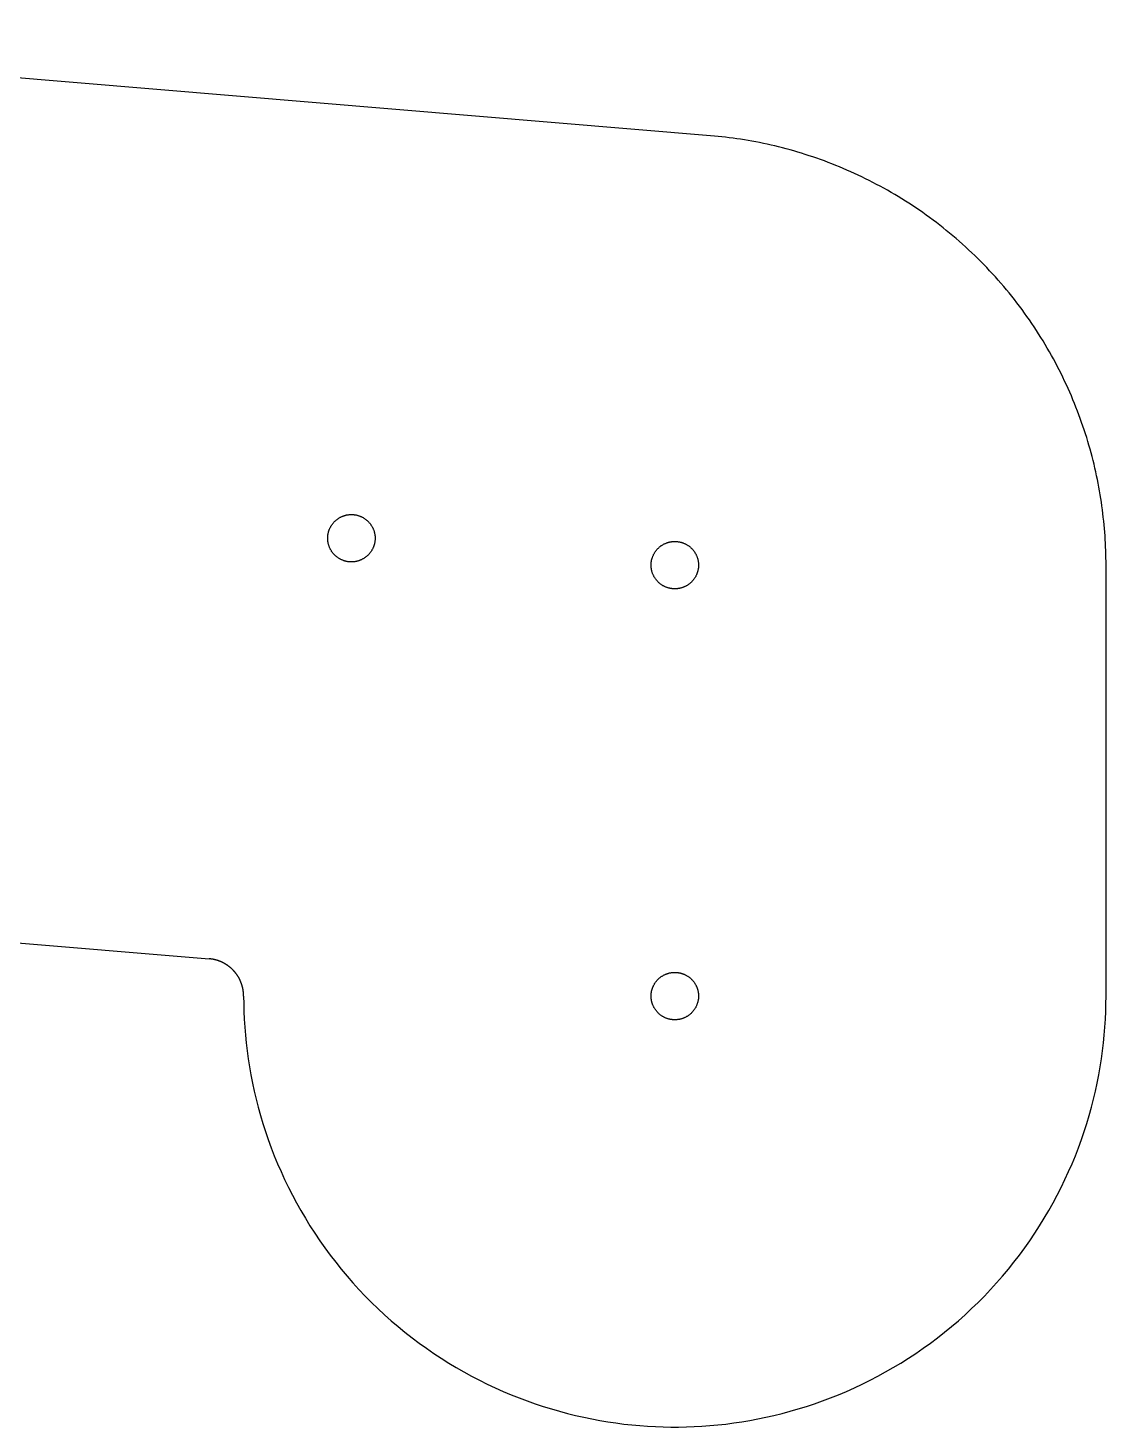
# Model space of a CAD drawing. Extents: x 50 to 1155, y -2400 to -33.
# Drawn here: x 850 to 1100, y -2400 to -2075.3 of the extents above; entities that cross this region are included whole.
import ezdxf

# ---------------------------------------------------------------- set-up
doc = ezdxf.new("R2010")
doc.units = 0
doc.layers.get('0').update_dxf_attribs({"color": 18, "linetype": 'CONTINUOUS'})

msp = doc.modelspace()

# ---------------------------------------------------------------- linework, layer by layer
at = {"color": 18}
for p, q in [((1008.3045, -2100.345), (708.305, -2075.345)), ((1100, -2300), (1100, -2200)), ((691.695, -2274.6546), (892.041, -2291.35))]:
    msp.add_line(p, q, dxfattribs=at)
for points in [[(1100, -2200, 0), (1100, -2199.16, 0), (1099.99, -2198.32, 0), (1099.97, -2197.47, 0), (1099.94, -2196.63, 0), (1099.91, -2195.78, 0), (1099.87, -2194.92, 0), (1099.82, -2194.07, 0), (1099.77, -2193.21, 0), (1099.71, -2192.35, 0), (1099.64, -2191.49, 0), (1099.56, -2190.62, 0), (1099.47, -2189.76, 0), (1099.38, -2188.89, 0), (1099.28, -2188.02, 0), (1099.17, -2187.15, 0), (1099.05, -2186.27, 0), (1098.93, -2185.4, 0), (1098.8, -2184.52, 0), (1098.65, -2183.65, 0), (1098.5, -2182.77, 0), (1098.35, -2181.89, 0), (1098.18, -2181.01, 0), (1098.01, -2180.12, 0), (1097.82, -2179.24, 0), (1097.63, -2178.36, 0), (1097.43, -2177.48, 0), (1097.22, -2176.59, 0), (1097, -2175.71, 0), (1096.78, -2174.82, 0), (1096.54, -2173.94, 0), (1096.3, -2173.05, 0), (1096.05, -2172.17, 0), (1095.79, -2171.28, 0), (1095.52, -2170.4, 0), (1095.24, -2169.52, 0), (1094.95, -2168.63, 0), (1094.66, -2167.75, 0), (1094.35, -2166.87, 0), (1094.04, -2165.99, 0), (1093.72, -2165.11, 0), (1093.38, -2164.23, 0), (1093.04, -2163.36, 0), (1092.7, -2162.48, 0), (1092.34, -2161.61, 0), (1091.97, -2160.74, 0), (1091.59, -2159.87, 0), (1091.21, -2159, 0), (1090.82, -2158.14, 0), (1090.41, -2157.27, 0), (1090, -2156.41, 0), (1089.58, -2155.55, 0), (1089.15, -2154.7, 0), (1088.71, -2153.85, 0), (1088.27, -2153, 0), (1087.81, -2152.15, 0), (1087.35, -2151.31, 0), (1086.87, -2150.47, 0), (1086.39, -2149.63, 0), (1085.9, -2148.8, 0), (1085.4, -2147.97, 0), (1084.89, -2147.15, 0), (1084.38, -2146.33, 0), (1083.85, -2145.51, 0), (1083.32, -2144.7, 0), (1082.78, -2143.89, 0), (1082.23, -2143.09, 0), (1081.67, -2142.29, 0), (1081.1, -2141.5, 0), (1080.53, -2140.71, 0), (1079.94, -2139.92, 0), (1079.35, -2139.15, 0), (1078.75, -2138.37, 0), (1078.15, -2137.6, 0), (1077.53, -2136.84, 0), (1076.91, -2136.09, 0), (1076.28, -2135.34, 0), (1075.64, -2134.59, 0), (1075, -2133.85, 0), (1074.34, -2133.12, 0), (1073.68, -2132.39, 0), (1073.02, -2131.67, 0), (1072.34, -2130.96, 0), (1071.66, -2130.25, 0), (1070.97, -2129.55, 0), (1070.28, -2128.86, 0), (1069.58, -2128.17, 0), (1068.87, -2127.49, 0), (1068.15, -2126.82, 0), (1067.43, -2126.16, 0), (1066.7, -2125.5, 0), (1065.97, -2124.85, 0), (1065.23, -2124.2, 0), (1064.48, -2123.57, 0), (1063.73, -2122.94, 0), (1062.97, -2122.32, 0), (1062.21, -2121.71, 0), (1061.44, -2121.1, 0), (1060.67, -2120.5, 0), (1059.89, -2119.92, 0), (1059.1, -2119.33, 0), (1058.31, -2118.76, 0), (1057.52, -2118.2, 0), (1056.72, -2117.64, 0), (1055.91, -2117.09, 0), (1055.11, -2116.55, 0), (1054.29, -2116.02, 0), (1053.48, -2115.5, 0), (1052.65, -2114.98, 0), (1051.83, -2114.48, 0), (1051, -2113.98, 0), (1050.17, -2113.49, 0), (1049.33, -2113.01, 0), (1048.49, -2112.54, 0), (1047.64, -2112.08, 0), (1046.8, -2111.63, 0), (1045.95, -2111.18, 0), (1045.1, -2110.74, 0), (1044.24, -2110.32, 0), (1043.38, -2109.9, 0), (1042.52, -2109.49, 0), (1041.66, -2109.09, 0), (1040.79, -2108.7, 0), (1039.92, -2108.31, 0), (1039.05, -2107.94, 0), (1038.18, -2107.58, 0), (1037.31, -2107.22, 0), (1036.43, -2106.87, 0), (1035.56, -2106.53, 0), (1034.68, -2106.2, 0), (1033.8, -2105.88, 0), (1032.92, -2105.57, 0), (1032.04, -2105.27, 0), (1031.15, -2104.98, 0), (1030.27, -2104.69, 0), (1029.39, -2104.42, 0), (1028.5, -2104.15, 0), (1027.62, -2103.89, 0), (1026.73, -2103.64, 0), (1025.85, -2103.4, 0), (1024.96, -2103.17, 0), (1024.08, -2102.94, 0), (1023.2, -2102.73, 0), (1022.31, -2102.52, 0), (1021.43, -2102.32, 0), (1020.54, -2102.13, 0), (1019.66, -2101.95, 0), (1018.78, -2101.78, 0), (1017.9, -2101.61, 0), (1017.02, -2101.46, 0), (1016.14, -2101.31, 0), (1015.27, -2101.17, 0), (1014.39, -2101.04, 0), (1013.52, -2100.92, 0), (1012.64, -2100.8, 0), (1011.77, -2100.69, 0), (1010.9, -2100.6, 0), (1010.03, -2100.5, 0), (1009.17, -2100.42, 0), (1008.3, -2100.35, 0)], [(925, -2188.25, 0), (925.109, -2188.25, 0), (925.219, -2188.25, 0), (925.329, -2188.26, 0), (925.44, -2188.27, 0), (925.552, -2188.28, 0), (925.664, -2188.29, 0), (925.777, -2188.31, 0), (925.891, -2188.32, 0), (926.004, -2188.34, 0), (926.118, -2188.36, 0), (926.233, -2188.39, 0), (926.347, -2188.42, 0), (926.462, -2188.45, 0), (926.576, -2188.48, 0), (926.69, -2188.52, 0), (926.804, -2188.55, 0), (926.918, -2188.6, 0), (927.032, -2188.64, 0), (927.145, -2188.69, 0), (927.257, -2188.73, 0), (927.369, -2188.79, 0), (927.48, -2188.84, 0), (927.59, -2188.9, 0), (927.699, -2188.96, 0), (927.807, -2189.02, 0), (927.914, -2189.09, 0), (928.02, -2189.15, 0), (928.124, -2189.22, 0), (928.227, -2189.3, 0), (928.328, -2189.37, 0), (928.428, -2189.45, 0), (928.526, -2189.53, 0), (928.623, -2189.61, 0), (928.717, -2189.7, 0), (928.81, -2189.78, 0), (928.9, -2189.87, 0), (928.989, -2189.96, 0), (929.075, -2190.06, 0), (929.159, -2190.15, 0), (929.241, -2190.25, 0), (929.321, -2190.35, 0), (929.398, -2190.45, 0), (929.472, -2190.55, 0), (929.545, -2190.65, 0), (929.614, -2190.76, 0), (929.681, -2190.86, 0), (929.746, -2190.97, 0), (929.808, -2191.08, 0), (929.867, -2191.19, 0), (929.923, -2191.3, 0), (929.977, -2191.41, 0), (930.028, -2191.52, 0), (930.077, -2191.63, 0), (930.122, -2191.75, 0), (930.165, -2191.86, 0), (930.205, -2191.97, 0), (930.243, -2192.09, 0), (930.278, -2192.2, 0), (930.31, -2192.32, 0), (930.34, -2192.43, 0), (930.367, -2192.55, 0), (930.391, -2192.66, 0), (930.413, -2192.77, 0), (930.432, -2192.89, 0), (930.449, -2193, 0), (930.463, -2193.11, 0), (930.475, -2193.23, 0), (930.485, -2193.34, 0), (930.492, -2193.45, 0), (930.497, -2193.56, 0), (930.499, -2193.67, 0), (930.5, -2193.78, 0), (930.498, -2193.89, 0), (930.494, -2194, 0), (930.488, -2194.11, 0), (930.48, -2194.22, 0), (930.469, -2194.33, 0), (930.456, -2194.44, 0), (930.441, -2194.56, 0), (930.423, -2194.67, 0), (930.402, -2194.78, 0), (930.379, -2194.9, 0), (930.353, -2195.01, 0), (930.325, -2195.13, 0), (930.294, -2195.24, 0), (930.261, -2195.35, 0), (930.225, -2195.47, 0), (930.186, -2195.58, 0), (930.144, -2195.7, 0), (930.1, -2195.81, 0), (930.053, -2195.92, 0), (930.003, -2196.03, 0), (929.95, -2196.15, 0), (929.895, -2196.26, 0), (929.837, -2196.37, 0), (929.777, -2196.48, 0), (929.714, -2196.58, 0), (929.648, -2196.69, 0), (929.58, -2196.8, 0), (929.509, -2196.9, 0), (929.435, -2197, 0), (929.359, -2197.1, 0), (929.281, -2197.2, 0), (929.2, -2197.3, 0), (929.117, -2197.4, 0), (929.032, -2197.49, 0), (928.945, -2197.58, 0), (928.855, -2197.67, 0), (928.764, -2197.76, 0), (928.67, -2197.85, 0), (928.575, -2197.93, 0), (928.477, -2198.01, 0), (928.378, -2198.09, 0), (928.278, -2198.17, 0), (928.176, -2198.24, 0), (928.072, -2198.31, 0), (927.967, -2198.38, 0), (927.86, -2198.45, 0), (927.753, -2198.51, 0), (927.644, -2198.57, 0), (927.535, -2198.63, 0), (927.424, -2198.69, 0), (927.313, -2198.74, 0), (927.201, -2198.79, 0), (927.088, -2198.84, 0), (926.975, -2198.88, 0), (926.861, -2198.93, 0), (926.747, -2198.97, 0), (926.633, -2199, 0), (926.519, -2199.04, 0), (926.404, -2199.07, 0), (926.29, -2199.1, 0), (926.176, -2199.12, 0), (926.061, -2199.15, 0), (925.947, -2199.17, 0), (925.834, -2199.19, 0), (925.721, -2199.2, 0), (925.608, -2199.22, 0), (925.496, -2199.23, 0), (925.384, -2199.24, 0), (925.274, -2199.24, 0), (925.164, -2199.25, 0), (925.054, -2199.25, 0), (924.946, -2199.25, 0), (924.836, -2199.25, 0), (924.726, -2199.24, 0), (924.616, -2199.24, 0), (924.504, -2199.23, 0), (924.392, -2199.22, 0), (924.279, -2199.2, 0), (924.166, -2199.19, 0), (924.053, -2199.17, 0), (923.939, -2199.15, 0), (923.824, -2199.12, 0), (923.71, -2199.1, 0), (923.596, -2199.07, 0), (923.481, -2199.04, 0), (923.367, -2199, 0), (923.253, -2198.97, 0), (923.139, -2198.93, 0), (923.025, -2198.88, 0), (922.912, -2198.84, 0), (922.799, -2198.79, 0), (922.687, -2198.74, 0), (922.576, -2198.69, 0), (922.465, -2198.63, 0), (922.356, -2198.57, 0), (922.247, -2198.51, 0), (922.14, -2198.45, 0), (922.033, -2198.38, 0), (921.928, -2198.31, 0), (921.824, -2198.24, 0), (921.722, -2198.17, 0), (921.622, -2198.09, 0), (921.523, -2198.01, 0), (921.425, -2197.93, 0), (921.33, -2197.85, 0), (921.236, -2197.76, 0), (921.145, -2197.67, 0), (921.055, -2197.58, 0), (920.968, -2197.49, 0), (920.883, -2197.4, 0), (920.8, -2197.3, 0), (920.719, -2197.2, 0), (920.641, -2197.1, 0), (920.565, -2197, 0), (920.491, -2196.9, 0), (920.42, -2196.8, 0), (920.352, -2196.69, 0), (920.286, -2196.58, 0), (920.223, -2196.48, 0), (920.163, -2196.37, 0), (920.105, -2196.26, 0), (920.05, -2196.15, 0), (919.997, -2196.03, 0), (919.947, -2195.92, 0), (919.9, -2195.81, 0), (919.856, -2195.7, 0), (919.814, -2195.58, 0), (919.775, -2195.47, 0), (919.739, -2195.35, 0), (919.706, -2195.24, 0), (919.675, -2195.13, 0), (919.647, -2195.01, 0), (919.621, -2194.9, 0), (919.598, -2194.78, 0), (919.577, -2194.67, 0), (919.559, -2194.56, 0), (919.544, -2194.44, 0), (919.531, -2194.33, 0), (919.52, -2194.22, 0), (919.512, -2194.11, 0), (919.506, -2194, 0), (919.502, -2193.89, 0), (919.5, -2193.78, 0), (919.501, -2193.67, 0), (919.503, -2193.56, 0), (919.508, -2193.45, 0), (919.515, -2193.34, 0), (919.525, -2193.23, 0), (919.537, -2193.11, 0), (919.551, -2193, 0), (919.568, -2192.89, 0), (919.587, -2192.77, 0), (919.609, -2192.66, 0), (919.633, -2192.55, 0), (919.66, -2192.43, 0), (919.69, -2192.32, 0), (919.722, -2192.2, 0), (919.757, -2192.09, 0), (919.795, -2191.97, 0), (919.835, -2191.86, 0), (919.878, -2191.75, 0), (919.923, -2191.63, 0), (919.972, -2191.52, 0), (920.023, -2191.41, 0), (920.077, -2191.3, 0), (920.133, -2191.19, 0), (920.192, -2191.08, 0), (920.254, -2190.97, 0), (920.319, -2190.86, 0), (920.386, -2190.76, 0), (920.455, -2190.65, 0), (920.528, -2190.55, 0), (920.602, -2190.45, 0), (920.679, -2190.35, 0), (920.759, -2190.25, 0), (920.841, -2190.15, 0), (920.925, -2190.06, 0), (921.011, -2189.96, 0), (921.1, -2189.87, 0), (921.19, -2189.78, 0), (921.283, -2189.7, 0), (921.377, -2189.61, 0), (921.474, -2189.53, 0), (921.572, -2189.45, 0), (921.672, -2189.37, 0), (921.773, -2189.3, 0), (921.876, -2189.22, 0), (921.98, -2189.15, 0), (922.086, -2189.09, 0), (922.193, -2189.02, 0), (922.301, -2188.96, 0), (922.41, -2188.9, 0), (922.52, -2188.84, 0), (922.631, -2188.79, 0), (922.743, -2188.73, 0), (922.855, -2188.69, 0), (922.968, -2188.64, 0), (923.082, -2188.6, 0), (923.196, -2188.55, 0), (923.31, -2188.52, 0), (923.424, -2188.48, 0), (923.538, -2188.45, 0), (923.653, -2188.42, 0), (923.767, -2188.39, 0), (923.882, -2188.36, 0), (923.996, -2188.34, 0), (924.109, -2188.32, 0), (924.223, -2188.31, 0), (924.336, -2188.29, 0), (924.448, -2188.28, 0), (924.56, -2188.27, 0), (924.671, -2188.26, 0), (924.781, -2188.25, 0), (924.891, -2188.25, 0), (925, -2188.25, 0)], [(1000, -2194.5, 0), (1000.11, -2194.5, 0), (1000.22, -2194.5, 0), (1000.33, -2194.51, 0), (1000.44, -2194.52, 0), (1000.55, -2194.53, 0), (1000.66, -2194.54, 0), (1000.78, -2194.56, 0), (1000.89, -2194.57, 0), (1001, -2194.59, 0), (1001.12, -2194.61, 0), (1001.23, -2194.64, 0), (1001.35, -2194.67, 0), (1001.46, -2194.7, 0), (1001.58, -2194.73, 0), (1001.69, -2194.77, 0), (1001.8, -2194.8, 0), (1001.92, -2194.85, 0), (1002.03, -2194.89, 0), (1002.14, -2194.94, 0), (1002.26, -2194.98, 0), (1002.37, -2195.04, 0), (1002.48, -2195.09, 0), (1002.59, -2195.15, 0), (1002.7, -2195.21, 0), (1002.81, -2195.27, 0), (1002.91, -2195.34, 0), (1003.02, -2195.4, 0), (1003.12, -2195.47, 0), (1003.23, -2195.55, 0), (1003.33, -2195.62, 0), (1003.43, -2195.7, 0), (1003.53, -2195.78, 0), (1003.62, -2195.86, 0), (1003.72, -2195.95, 0), (1003.81, -2196.03, 0), (1003.9, -2196.12, 0), (1003.99, -2196.21, 0), (1004.08, -2196.31, 0), (1004.16, -2196.4, 0), (1004.24, -2196.5, 0), (1004.32, -2196.6, 0), (1004.4, -2196.7, 0), (1004.47, -2196.8, 0), (1004.54, -2196.9, 0), (1004.61, -2197.01, 0), (1004.68, -2197.11, 0), (1004.75, -2197.22, 0), (1004.81, -2197.33, 0), (1004.87, -2197.44, 0), (1004.92, -2197.55, 0), (1004.98, -2197.66, 0), (1005.03, -2197.77, 0), (1005.08, -2197.88, 0), (1005.12, -2198, 0), (1005.17, -2198.11, 0), (1005.21, -2198.22, 0), (1005.24, -2198.34, 0), (1005.28, -2198.45, 0), (1005.31, -2198.57, 0), (1005.34, -2198.68, 0), (1005.37, -2198.8, 0), (1005.39, -2198.91, 0), (1005.41, -2199.02, 0), (1005.43, -2199.14, 0), (1005.45, -2199.25, 0), (1005.46, -2199.36, 0), (1005.47, -2199.48, 0), (1005.48, -2199.59, 0), (1005.49, -2199.7, 0), (1005.5, -2199.81, 0), (1005.5, -2199.92, 0), (1005.5, -2200.03, 0), (1005.5, -2200.14, 0), (1005.49, -2200.25, 0), (1005.49, -2200.36, 0), (1005.48, -2200.47, 0), (1005.47, -2200.58, 0), (1005.46, -2200.69, 0), (1005.44, -2200.81, 0), (1005.42, -2200.92, 0), (1005.4, -2201.03, 0), (1005.38, -2201.15, 0), (1005.35, -2201.26, 0), (1005.33, -2201.38, 0), (1005.29, -2201.49, 0), (1005.26, -2201.6, 0), (1005.22, -2201.72, 0), (1005.19, -2201.83, 0), (1005.14, -2201.95, 0), (1005.1, -2202.06, 0), (1005.05, -2202.17, 0), (1005, -2202.28, 0), (1004.95, -2202.4, 0), (1004.9, -2202.51, 0), (1004.84, -2202.62, 0), (1004.78, -2202.73, 0), (1004.71, -2202.83, 0), (1004.65, -2202.94, 0), (1004.58, -2203.05, 0), (1004.51, -2203.15, 0), (1004.44, -2203.25, 0), (1004.36, -2203.35, 0), (1004.28, -2203.45, 0), (1004.2, -2203.55, 0), (1004.12, -2203.65, 0), (1004.03, -2203.74, 0), (1003.94, -2203.83, 0), (1003.86, -2203.92, 0), (1003.76, -2204.01, 0), (1003.67, -2204.1, 0), (1003.57, -2204.18, 0), (1003.48, -2204.26, 0), (1003.38, -2204.34, 0), (1003.28, -2204.42, 0), (1003.18, -2204.49, 0), (1003.07, -2204.56, 0), (1002.97, -2204.63, 0), (1002.86, -2204.7, 0), (1002.75, -2204.76, 0), (1002.64, -2204.82, 0), (1002.53, -2204.88, 0), (1002.42, -2204.94, 0), (1002.31, -2204.99, 0), (1002.2, -2205.04, 0), (1002.09, -2205.09, 0), (1001.97, -2205.13, 0), (1001.86, -2205.18, 0), (1001.75, -2205.22, 0), (1001.63, -2205.25, 0), (1001.52, -2205.29, 0), (1001.4, -2205.32, 0), (1001.29, -2205.35, 0), (1001.18, -2205.37, 0), (1001.06, -2205.4, 0), (1000.95, -2205.42, 0), (1000.83, -2205.44, 0), (1000.72, -2205.45, 0), (1000.61, -2205.47, 0), (1000.5, -2205.48, 0), (1000.38, -2205.49, 0), (1000.27, -2205.49, 0), (1000.16, -2205.5, 0), (1000.05, -2205.5, 0), (999.946, -2205.5, 0), (999.836, -2205.5, 0), (999.726, -2205.49, 0), (999.616, -2205.49, 0), (999.504, -2205.48, 0), (999.392, -2205.47, 0), (999.279, -2205.45, 0), (999.166, -2205.44, 0), (999.053, -2205.42, 0), (998.939, -2205.4, 0), (998.824, -2205.37, 0), (998.71, -2205.35, 0), (998.596, -2205.32, 0), (998.481, -2205.29, 0), (998.367, -2205.25, 0), (998.253, -2205.22, 0), (998.139, -2205.18, 0), (998.025, -2205.13, 0), (997.912, -2205.09, 0), (997.799, -2205.04, 0), (997.687, -2204.99, 0), (997.576, -2204.94, 0), (997.465, -2204.88, 0), (997.356, -2204.82, 0), (997.247, -2204.76, 0), (997.14, -2204.7, 0), (997.033, -2204.63, 0), (996.928, -2204.56, 0), (996.824, -2204.49, 0), (996.722, -2204.42, 0), (996.622, -2204.34, 0), (996.523, -2204.26, 0), (996.425, -2204.18, 0), (996.33, -2204.1, 0), (996.236, -2204.01, 0), (996.145, -2203.92, 0), (996.055, -2203.83, 0), (995.968, -2203.74, 0), (995.883, -2203.65, 0), (995.8, -2203.55, 0), (995.719, -2203.45, 0), (995.641, -2203.35, 0), (995.565, -2203.25, 0), (995.491, -2203.15, 0), (995.42, -2203.05, 0), (995.352, -2202.94, 0), (995.286, -2202.83, 0), (995.223, -2202.73, 0), (995.163, -2202.62, 0), (995.105, -2202.51, 0), (995.05, -2202.4, 0), (994.997, -2202.28, 0), (994.947, -2202.17, 0), (994.9, -2202.06, 0), (994.856, -2201.95, 0), (994.814, -2201.83, 0), (994.775, -2201.72, 0), (994.739, -2201.6, 0), (994.706, -2201.49, 0), (994.675, -2201.38, 0), (994.647, -2201.26, 0), (994.621, -2201.15, 0), (994.598, -2201.03, 0), (994.577, -2200.92, 0), (994.559, -2200.81, 0), (994.544, -2200.69, 0), (994.531, -2200.58, 0), (994.52, -2200.47, 0), (994.512, -2200.36, 0), (994.506, -2200.25, 0), (994.502, -2200.14, 0), (994.5, -2200.03, 0), (994.501, -2199.92, 0), (994.503, -2199.81, 0), (994.508, -2199.7, 0), (994.515, -2199.59, 0), (994.525, -2199.48, 0), (994.537, -2199.36, 0), (994.551, -2199.25, 0), (994.568, -2199.14, 0), (994.587, -2199.02, 0), (994.609, -2198.91, 0), (994.633, -2198.8, 0), (994.66, -2198.68, 0), (994.69, -2198.57, 0), (994.722, -2198.45, 0), (994.757, -2198.34, 0), (994.795, -2198.22, 0), (994.835, -2198.11, 0), (994.878, -2198, 0), (994.923, -2197.88, 0), (994.972, -2197.77, 0), (995.023, -2197.66, 0), (995.077, -2197.55, 0), (995.133, -2197.44, 0), (995.192, -2197.33, 0), (995.254, -2197.22, 0), (995.319, -2197.11, 0), (995.386, -2197.01, 0), (995.455, -2196.9, 0), (995.528, -2196.8, 0), (995.602, -2196.7, 0), (995.679, -2196.6, 0), (995.759, -2196.5, 0), (995.841, -2196.4, 0), (995.925, -2196.31, 0), (996.011, -2196.21, 0), (996.1, -2196.12, 0), (996.19, -2196.03, 0), (996.283, -2195.95, 0), (996.377, -2195.86, 0), (996.474, -2195.78, 0), (996.572, -2195.7, 0), (996.672, -2195.62, 0), (996.773, -2195.55, 0), (996.876, -2195.47, 0), (996.98, -2195.4, 0), (997.086, -2195.34, 0), (997.193, -2195.27, 0), (997.301, -2195.21, 0), (997.41, -2195.15, 0), (997.52, -2195.09, 0), (997.631, -2195.04, 0), (997.743, -2194.98, 0), (997.855, -2194.94, 0), (997.968, -2194.89, 0), (998.082, -2194.85, 0), (998.196, -2194.8, 0), (998.31, -2194.77, 0), (998.424, -2194.73, 0), (998.538, -2194.7, 0), (998.653, -2194.67, 0), (998.767, -2194.64, 0), (998.882, -2194.61, 0), (998.996, -2194.59, 0), (999.109, -2194.57, 0), (999.223, -2194.56, 0), (999.336, -2194.54, 0), (999.448, -2194.53, 0), (999.56, -2194.52, 0), (999.671, -2194.51, 0), (999.781, -2194.5, 0), (999.891, -2194.5, 0), (1000, -2194.5, 0)], [(900, -2300, 0), (900, -2299.93, 0), (899.999, -2299.85, 0), (899.997, -2299.78, 0), (899.995, -2299.71, 0), (899.992, -2299.63, 0), (899.989, -2299.56, 0), (899.985, -2299.49, 0), (899.98, -2299.41, 0), (899.975, -2299.34, 0), (899.968, -2299.26, 0), (899.962, -2299.19, 0), (899.954, -2299.11, 0), (899.946, -2299.04, 0), (899.937, -2298.96, 0), (899.928, -2298.88, 0), (899.918, -2298.81, 0), (899.907, -2298.73, 0), (899.895, -2298.66, 0), (899.883, -2298.58, 0), (899.87, -2298.5, 0), (899.856, -2298.43, 0), (899.842, -2298.35, 0), (899.827, -2298.27, 0), (899.811, -2298.2, 0), (899.794, -2298.12, 0), (899.777, -2298.04, 0), (899.759, -2297.97, 0), (899.74, -2297.89, 0), (899.72, -2297.81, 0), (899.7, -2297.74, 0), (899.679, -2297.66, 0), (899.657, -2297.58, 0), (899.634, -2297.51, 0), (899.611, -2297.43, 0), (899.587, -2297.35, 0), (899.562, -2297.28, 0), (899.536, -2297.2, 0), (899.51, -2297.12, 0), (899.483, -2297.05, 0), (899.455, -2296.97, 0), (899.426, -2296.9, 0), (899.396, -2296.82, 0), (899.366, -2296.74, 0), (899.335, -2296.67, 0), (899.303, -2296.59, 0), (899.27, -2296.52, 0), (899.237, -2296.44, 0), (899.203, -2296.37, 0), (899.168, -2296.29, 0), (899.132, -2296.22, 0), (899.096, -2296.14, 0), (899.058, -2296.07, 0), (899.02, -2295.99, 0), (898.981, -2295.92, 0), (898.942, -2295.85, 0), (898.902, -2295.77, 0), (898.86, -2295.7, 0), (898.819, -2295.63, 0), (898.776, -2295.56, 0), (898.733, -2295.48, 0), (898.689, -2295.41, 0), (898.644, -2295.34, 0), (898.598, -2295.27, 0), (898.552, -2295.2, 0), (898.505, -2295.13, 0), (898.457, -2295.06, 0), (898.409, -2294.99, 0), (898.36, -2294.92, 0), (898.31, -2294.85, 0), (898.259, -2294.79, 0), (898.208, -2294.72, 0), (898.156, -2294.65, 0), (898.103, -2294.58, 0), (898.05, -2294.52, 0), (897.996, -2294.45, 0), (897.941, -2294.39, 0), (897.886, -2294.32, 0), (897.83, -2294.26, 0), (897.773, -2294.19, 0), (897.716, -2294.13, 0), (897.658, -2294.07, 0), (897.599, -2294.01, 0), (897.54, -2293.95, 0), (897.481, -2293.89, 0), (897.42, -2293.83, 0), (897.359, -2293.77, 0), (897.298, -2293.71, 0), (897.236, -2293.65, 0), (897.173, -2293.59, 0), (897.11, -2293.53, 0), (897.046, -2293.48, 0), (896.982, -2293.42, 0), (896.917, -2293.37, 0), (896.852, -2293.31, 0), (896.786, -2293.26, 0), (896.72, -2293.2, 0), (896.653, -2293.15, 0), (896.586, -2293.1, 0), (896.518, -2293.05, 0), (896.45, -2293, 0), (896.382, -2292.95, 0), (896.313, -2292.9, 0), (896.243, -2292.85, 0), (896.174, -2292.8, 0), (896.103, -2292.76, 0), (896.033, -2292.71, 0), (895.962, -2292.67, 0), (895.89, -2292.62, 0), (895.819, -2292.58, 0), (895.747, -2292.53, 0), (895.674, -2292.49, 0), (895.602, -2292.45, 0), (895.529, -2292.41, 0), (895.456, -2292.37, 0), (895.382, -2292.33, 0), (895.308, -2292.29, 0), (895.234, -2292.25, 0), (895.16, -2292.22, 0), (895.086, -2292.18, 0), (895.011, -2292.14, 0), (894.936, -2292.11, 0), (894.861, -2292.08, 0), (894.785, -2292.04, 0), (894.71, -2292.01, 0), (894.634, -2291.98, 0), (894.558, -2291.95, 0), (894.482, -2291.92, 0), (894.406, -2291.89, 0), (894.33, -2291.86, 0), (894.254, -2291.83, 0), (894.177, -2291.8, 0), (894.101, -2291.78, 0), (894.024, -2291.75, 0), (893.948, -2291.73, 0), (893.871, -2291.7, 0), (893.794, -2291.68, 0), (893.717, -2291.66, 0), (893.641, -2291.64, 0), (893.564, -2291.62, 0), (893.487, -2291.59, 0), (893.41, -2291.58, 0), (893.334, -2291.56, 0), (893.257, -2291.54, 0), (893.18, -2291.52, 0), (893.103, -2291.51, 0), (893.027, -2291.49, 0), (892.95, -2291.47, 0), (892.874, -2291.46, 0), (892.798, -2291.45, 0), (892.721, -2291.43, 0), (892.645, -2291.42, 0), (892.569, -2291.41, 0), (892.493, -2291.4, 0), (892.418, -2291.39, 0), (892.342, -2291.38, 0), (892.266, -2291.37, 0), (892.191, -2291.36, 0), (892.116, -2291.36, 0), (892.041, -2291.35, 0)], [(1000, -2294.5, 0), (1000.11, -2294.5, 0), (1000.22, -2294.5, 0), (1000.33, -2294.51, 0), (1000.44, -2294.52, 0), (1000.55, -2294.53, 0), (1000.66, -2294.54, 0), (1000.78, -2294.56, 0), (1000.89, -2294.57, 0), (1001, -2294.59, 0), (1001.12, -2294.61, 0), (1001.23, -2294.64, 0), (1001.35, -2294.67, 0), (1001.46, -2294.7, 0), (1001.58, -2294.73, 0), (1001.69, -2294.77, 0), (1001.8, -2294.8, 0), (1001.92, -2294.85, 0), (1002.03, -2294.89, 0), (1002.14, -2294.94, 0), (1002.26, -2294.98, 0), (1002.37, -2295.04, 0), (1002.48, -2295.09, 0), (1002.59, -2295.15, 0), (1002.7, -2295.21, 0), (1002.81, -2295.27, 0), (1002.91, -2295.34, 0), (1003.02, -2295.4, 0), (1003.12, -2295.47, 0), (1003.23, -2295.55, 0), (1003.33, -2295.62, 0), (1003.43, -2295.7, 0), (1003.53, -2295.78, 0), (1003.62, -2295.86, 0), (1003.72, -2295.95, 0), (1003.81, -2296.03, 0), (1003.9, -2296.12, 0), (1003.99, -2296.21, 0), (1004.08, -2296.31, 0), (1004.16, -2296.4, 0), (1004.24, -2296.5, 0), (1004.32, -2296.6, 0), (1004.4, -2296.7, 0), (1004.47, -2296.8, 0), (1004.54, -2296.9, 0), (1004.61, -2297.01, 0), (1004.68, -2297.11, 0), (1004.75, -2297.22, 0), (1004.81, -2297.33, 0), (1004.87, -2297.44, 0), (1004.92, -2297.55, 0), (1004.98, -2297.66, 0), (1005.03, -2297.77, 0), (1005.08, -2297.88, 0), (1005.12, -2298, 0), (1005.17, -2298.11, 0), (1005.21, -2298.22, 0), (1005.24, -2298.34, 0), (1005.28, -2298.45, 0), (1005.31, -2298.57, 0), (1005.34, -2298.68, 0), (1005.37, -2298.8, 0), (1005.39, -2298.91, 0), (1005.41, -2299.02, 0), (1005.43, -2299.14, 0), (1005.45, -2299.25, 0), (1005.46, -2299.36, 0), (1005.47, -2299.48, 0), (1005.48, -2299.59, 0), (1005.49, -2299.7, 0), (1005.5, -2299.81, 0), (1005.5, -2299.92, 0), (1005.5, -2300.03, 0), (1005.5, -2300.14, 0), (1005.49, -2300.25, 0), (1005.49, -2300.36, 0), (1005.48, -2300.47, 0), (1005.47, -2300.58, 0), (1005.46, -2300.69, 0), (1005.44, -2300.81, 0), (1005.42, -2300.92, 0), (1005.4, -2301.03, 0), (1005.38, -2301.15, 0), (1005.35, -2301.26, 0), (1005.33, -2301.38, 0), (1005.29, -2301.49, 0), (1005.26, -2301.6, 0), (1005.22, -2301.72, 0), (1005.19, -2301.83, 0), (1005.14, -2301.95, 0), (1005.1, -2302.06, 0), (1005.05, -2302.17, 0), (1005, -2302.28, 0), (1004.95, -2302.4, 0), (1004.9, -2302.51, 0), (1004.84, -2302.62, 0), (1004.78, -2302.73, 0), (1004.71, -2302.83, 0), (1004.65, -2302.94, 0), (1004.58, -2303.05, 0), (1004.51, -2303.15, 0), (1004.44, -2303.25, 0), (1004.36, -2303.35, 0), (1004.28, -2303.45, 0), (1004.2, -2303.55, 0), (1004.12, -2303.65, 0), (1004.03, -2303.74, 0), (1003.94, -2303.83, 0), (1003.86, -2303.92, 0), (1003.76, -2304.01, 0), (1003.67, -2304.1, 0), (1003.57, -2304.18, 0), (1003.48, -2304.26, 0), (1003.38, -2304.34, 0), (1003.28, -2304.42, 0), (1003.18, -2304.49, 0), (1003.07, -2304.56, 0), (1002.97, -2304.63, 0), (1002.86, -2304.7, 0), (1002.75, -2304.76, 0), (1002.64, -2304.82, 0), (1002.53, -2304.88, 0), (1002.42, -2304.94, 0), (1002.31, -2304.99, 0), (1002.2, -2305.04, 0), (1002.09, -2305.09, 0), (1001.97, -2305.13, 0), (1001.86, -2305.18, 0), (1001.75, -2305.22, 0), (1001.63, -2305.25, 0), (1001.52, -2305.29, 0), (1001.4, -2305.32, 0), (1001.29, -2305.35, 0), (1001.18, -2305.37, 0), (1001.06, -2305.4, 0), (1000.95, -2305.42, 0), (1000.83, -2305.44, 0), (1000.72, -2305.45, 0), (1000.61, -2305.47, 0), (1000.5, -2305.48, 0), (1000.38, -2305.49, 0), (1000.27, -2305.49, 0), (1000.16, -2305.5, 0), (1000.05, -2305.5, 0), (999.946, -2305.5, 0), (999.836, -2305.5, 0), (999.726, -2305.49, 0), (999.616, -2305.49, 0), (999.504, -2305.48, 0), (999.392, -2305.47, 0), (999.279, -2305.45, 0), (999.166, -2305.44, 0), (999.053, -2305.42, 0), (998.939, -2305.4, 0), (998.824, -2305.37, 0), (998.71, -2305.35, 0), (998.596, -2305.32, 0), (998.481, -2305.29, 0), (998.367, -2305.25, 0), (998.253, -2305.22, 0), (998.139, -2305.18, 0), (998.025, -2305.13, 0), (997.912, -2305.09, 0), (997.799, -2305.04, 0), (997.687, -2304.99, 0), (997.576, -2304.94, 0), (997.465, -2304.88, 0), (997.356, -2304.82, 0), (997.247, -2304.76, 0), (997.14, -2304.7, 0), (997.033, -2304.63, 0), (996.928, -2304.56, 0), (996.824, -2304.49, 0), (996.722, -2304.42, 0), (996.622, -2304.34, 0), (996.523, -2304.26, 0), (996.425, -2304.18, 0), (996.33, -2304.1, 0), (996.236, -2304.01, 0), (996.145, -2303.92, 0), (996.055, -2303.83, 0), (995.968, -2303.74, 0), (995.883, -2303.65, 0), (995.8, -2303.55, 0), (995.719, -2303.45, 0), (995.641, -2303.35, 0), (995.565, -2303.25, 0), (995.491, -2303.15, 0), (995.42, -2303.05, 0), (995.352, -2302.94, 0), (995.286, -2302.83, 0), (995.223, -2302.73, 0), (995.163, -2302.62, 0), (995.105, -2302.51, 0), (995.05, -2302.4, 0), (994.997, -2302.28, 0), (994.947, -2302.17, 0), (994.9, -2302.06, 0), (994.856, -2301.95, 0), (994.814, -2301.83, 0), (994.775, -2301.72, 0), (994.739, -2301.6, 0), (994.706, -2301.49, 0), (994.675, -2301.38, 0), (994.647, -2301.26, 0), (994.621, -2301.15, 0), (994.598, -2301.03, 0), (994.577, -2300.92, 0), (994.559, -2300.81, 0), (994.544, -2300.69, 0), (994.531, -2300.58, 0), (994.52, -2300.47, 0), (994.512, -2300.36, 0), (994.506, -2300.25, 0), (994.502, -2300.14, 0), (994.5, -2300.03, 0), (994.501, -2299.92, 0), (994.503, -2299.81, 0), (994.508, -2299.7, 0), (994.515, -2299.59, 0), (994.525, -2299.48, 0), (994.537, -2299.36, 0), (994.551, -2299.25, 0), (994.568, -2299.14, 0), (994.587, -2299.02, 0), (994.609, -2298.91, 0), (994.633, -2298.8, 0), (994.66, -2298.68, 0), (994.69, -2298.57, 0), (994.722, -2298.45, 0), (994.757, -2298.34, 0), (994.795, -2298.22, 0), (994.835, -2298.11, 0), (994.878, -2298, 0), (994.923, -2297.88, 0), (994.972, -2297.77, 0), (995.023, -2297.66, 0), (995.077, -2297.55, 0), (995.133, -2297.44, 0), (995.192, -2297.33, 0), (995.254, -2297.22, 0), (995.319, -2297.11, 0), (995.386, -2297.01, 0), (995.455, -2296.9, 0), (995.528, -2296.8, 0), (995.602, -2296.7, 0), (995.679, -2296.6, 0), (995.759, -2296.5, 0), (995.841, -2296.4, 0), (995.925, -2296.31, 0), (996.011, -2296.21, 0), (996.1, -2296.12, 0), (996.19, -2296.03, 0), (996.283, -2295.95, 0), (996.377, -2295.86, 0), (996.474, -2295.78, 0), (996.572, -2295.7, 0), (996.672, -2295.62, 0), (996.773, -2295.55, 0), (996.876, -2295.47, 0), (996.98, -2295.4, 0), (997.086, -2295.34, 0), (997.193, -2295.27, 0), (997.301, -2295.21, 0), (997.41, -2295.15, 0), (997.52, -2295.09, 0), (997.631, -2295.04, 0), (997.743, -2294.98, 0), (997.855, -2294.94, 0), (997.968, -2294.89, 0), (998.082, -2294.85, 0), (998.196, -2294.8, 0), (998.31, -2294.77, 0), (998.424, -2294.73, 0), (998.538, -2294.7, 0), (998.653, -2294.67, 0), (998.767, -2294.64, 0), (998.882, -2294.61, 0), (998.996, -2294.59, 0), (999.109, -2294.57, 0), (999.223, -2294.56, 0), (999.336, -2294.54, 0), (999.448, -2294.53, 0), (999.56, -2294.52, 0), (999.671, -2294.51, 0), (999.781, -2294.5, 0), (999.891, -2294.5, 0), (1000, -2294.5, 0)], [(900, -2300, 0), (900.016, -2301.79, 0), (900.064, -2303.58, 0), (900.145, -2305.39, 0), (900.26, -2307.21, 0), (900.41, -2309.04, 0), (900.594, -2310.88, 0), (900.814, -2312.73, 0), (901.069, -2314.58, 0), (901.362, -2316.45, 0), (901.691, -2318.31, 0), (902.058, -2320.18, 0), (902.463, -2322.06, 0), (902.907, -2323.94, 0), (903.389, -2325.81, 0), (903.911, -2327.69, 0), (904.472, -2329.57, 0), (905.072, -2331.44, 0), (905.712, -2333.31, 0), (906.393, -2335.18, 0), (907.113, -2337.04, 0), (907.874, -2338.9, 0), (908.675, -2340.74, 0), (909.516, -2342.58, 0), (910.397, -2344.4, 0), (911.318, -2346.21, 0), (912.279, -2348.01, 0), (913.279, -2349.79, 0), (914.318, -2351.56, 0), (915.396, -2353.31, 0), (916.513, -2355.04, 0), (917.667, -2356.76, 0), (918.859, -2358.45, 0), (920.087, -2360.12, 0), (921.352, -2361.76, 0), (922.652, -2363.38, 0), (923.987, -2364.98, 0), (925.356, -2366.55, 0), (926.758, -2368.09, 0), (928.193, -2369.6, 0), (929.659, -2371.08, 0), (931.155, -2372.53, 0), (932.681, -2373.95, 0), (934.235, -2375.33, 0), (935.817, -2376.68, 0), (937.425, -2378, 0), (939.058, -2379.28, 0), (940.715, -2380.53, 0), (942.395, -2381.74, 0), (944.097, -2382.91, 0), (945.819, -2384.05, 0), (947.561, -2385.15, 0), (949.32, -2386.21, 0), (951.096, -2387.23, 0), (952.887, -2388.21, 0), (954.693, -2389.15, 0), (956.511, -2390.05, 0), (958.341, -2390.91, 0), (960.181, -2391.73, 0), (962.031, -2392.51, 0), (963.888, -2393.25, 0), (965.751, -2393.95, 0), (967.62, -2394.61, 0), (969.494, -2395.23, 0), (971.369, -2395.81, 0), (973.247, -2396.35, 0), (975.125, -2396.86, 0), (977.003, -2397.32, 0), (978.879, -2397.74, 0), (980.752, -2398.13, 0), (982.621, -2398.48, 0), (984.485, -2398.79, 0), (986.344, -2399.06, 0), (988.195, -2399.3, 0), (990.039, -2399.5, 0), (991.874, -2399.67, 0), (993.699, -2399.8, 0), (995.514, -2399.9, 0), (997.317, -2399.96, 0), (999.109, -2400, 0), (1000.89, -2400, 0), (1002.68, -2399.96, 0), (1004.49, -2399.9, 0), (1006.3, -2399.8, 0), (1008.13, -2399.67, 0), (1009.96, -2399.5, 0), (1011.81, -2399.3, 0), (1013.66, -2399.06, 0), (1015.51, -2398.79, 0), (1017.38, -2398.48, 0), (1019.25, -2398.13, 0), (1021.12, -2397.74, 0), (1023, -2397.32, 0), (1024.87, -2396.86, 0), (1026.75, -2396.35, 0), (1028.63, -2395.81, 0), (1030.51, -2395.23, 0), (1032.38, -2394.61, 0), (1034.25, -2393.95, 0), (1036.11, -2393.25, 0), (1037.97, -2392.51, 0), (1039.82, -2391.73, 0), (1041.66, -2390.91, 0), (1043.49, -2390.05, 0), (1045.31, -2389.15, 0), (1047.11, -2388.21, 0), (1048.9, -2387.23, 0), (1050.68, -2386.21, 0), (1052.44, -2385.15, 0), (1054.18, -2384.05, 0), (1055.9, -2382.91, 0), (1057.6, -2381.74, 0), (1059.28, -2380.53, 0), (1060.94, -2379.28, 0), (1062.57, -2378, 0), (1064.18, -2376.68, 0), (1065.76, -2375.33, 0), (1067.32, -2373.95, 0), (1068.84, -2372.53, 0), (1070.34, -2371.08, 0), (1071.81, -2369.6, 0), (1073.24, -2368.09, 0), (1074.64, -2366.55, 0), (1076.01, -2364.98, 0), (1077.35, -2363.38, 0), (1078.65, -2361.76, 0), (1079.91, -2360.12, 0), (1081.14, -2358.45, 0), (1082.33, -2356.76, 0), (1083.49, -2355.04, 0), (1084.6, -2353.31, 0), (1085.68, -2351.56, 0), (1086.72, -2349.79, 0), (1087.72, -2348.01, 0), (1088.68, -2346.21, 0), (1089.6, -2344.4, 0), (1090.48, -2342.58, 0), (1091.32, -2340.74, 0), (1092.13, -2338.9, 0), (1092.89, -2337.04, 0), (1093.61, -2335.18, 0), (1094.29, -2333.31, 0), (1094.93, -2331.44, 0), (1095.53, -2329.57, 0), (1096.09, -2327.69, 0), (1096.61, -2325.81, 0), (1097.09, -2323.94, 0), (1097.54, -2322.06, 0), (1097.94, -2320.18, 0), (1098.31, -2318.31, 0), (1098.64, -2316.45, 0), (1098.93, -2314.58, 0), (1099.19, -2312.73, 0), (1099.41, -2310.88, 0), (1099.59, -2309.04, 0), (1099.74, -2307.21, 0), (1099.85, -2305.39, 0), (1099.94, -2303.58, 0), (1099.98, -2301.79, 0), (1100, -2300, 0)]]:
    msp.add_polyline3d(points, dxfattribs=at)

doc.saveas('drawing.dxf')
